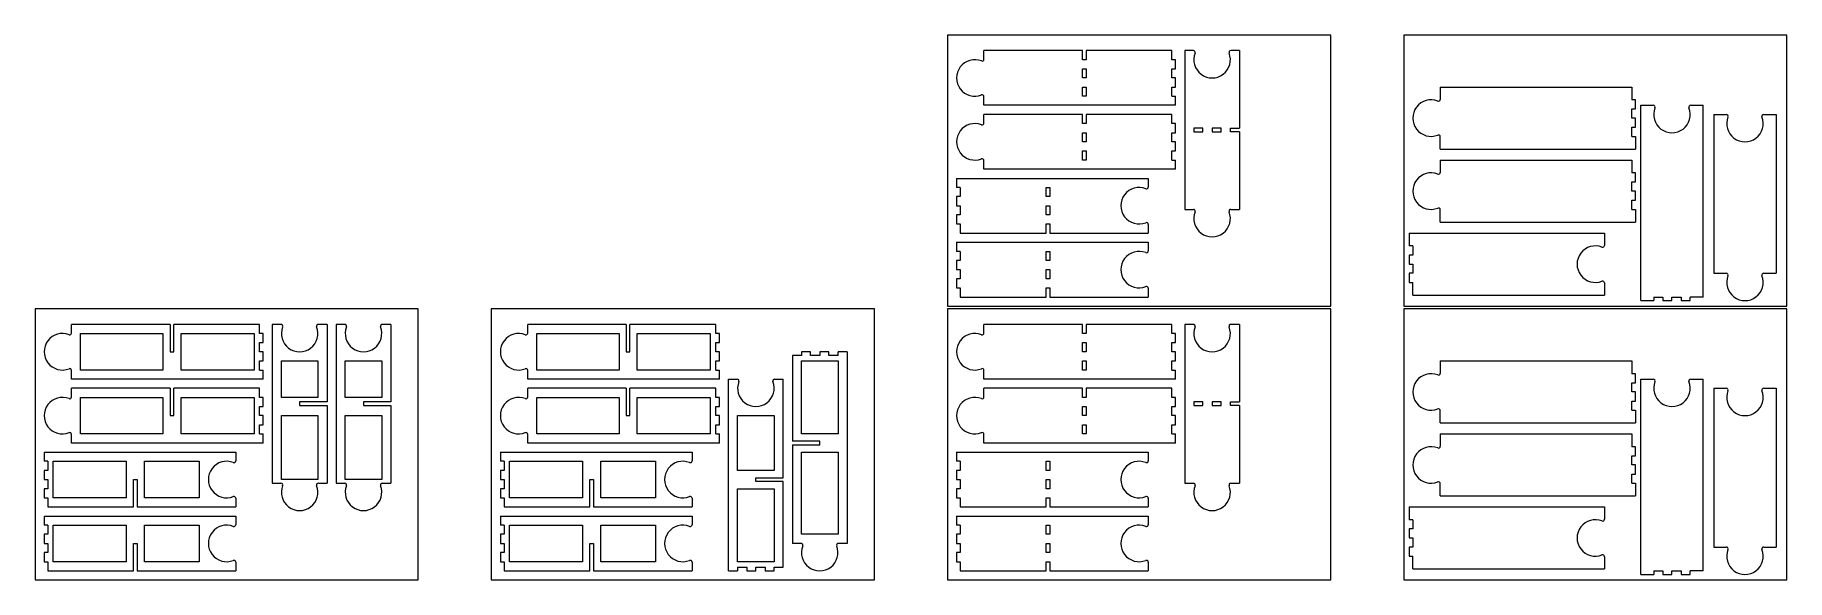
# Model space of a CAD drawing. Header units: millimetres. Extents: x 0 to 1920, y 0 to 597.
import ezdxf

# ---------------------------------------------------------------- set-up
doc = ezdxf.new("R2010")
doc.units = ezdxf.units.MM
doc.layers.get('0').update_dxf_attribs({"linetype": 'CONTINUOUS', "lineweight": 0})
doc.layers.add('cut', color=3, linetype='CONTINUOUS', lineweight=0)
doc.layers.add('outline', color=1, linetype='CONTINUOUS', lineweight=0)

# ---------------------------------------------------------------- blocks, each defined once
blk = doc.blocks.new('din a3')
for p, q in [((420, 297), (0, 297)), ((0, 297), (0, 0)), ((420, 0), (420, 297)), ((0, 0), (420, 0))]:
    blk.add_line(p, q)
blk = doc.blocks.new('innen A 5x')
at = {"layer": 'cut'}
for p, q in [((-200, -10), (-120, -10)), ((-200, -50), (-200, -10)), ((-120, -10), (-120, -50)), ((-100, -10), (-40, -10)), ((-100, -50), (-100, -10)), ((-40, -10), (-40, -50)), ((-120, -50), (-200, -50)), ((-40, -50), (-100, -50))]:
    blk.add_line(p, q, dxfattribs=at)
at = {"layer": 'outline'}
for p, q in [((-210, 0), (0, 0)), ((-210, 0), (-210, -10)), ((0, 0), (0, -9.5)), ((-206, -10), (-210, -10)), ((-206, -10), (-206, -20)), ((-206, -20), (-210, -20)), ((-210, -20), (-210, -30)), ((-210, -30), (-206, -30)), ((-206, -30), (-206, -40)), ((-112, -60), (-112, -30)), ((-112, -30), (-108, -30)), ((-108, -30), (-108, -60)), ((-206, -40), (-210, -40)), ((-210, -40), (-210, -50)), ((-210, -50), (-206, -50)), ((-206, -50), (-206, -60)), ((0, -50.5), (0, -60)), ((-206, -60), (-112, -60)), ((-108, -60), (0, -60))]:
    blk.add_line(p, q, dxfattribs=at)
for centre, radius, start, end in [((-10, -30), 20, 68.6763, 291.3237), ((-2, -9.5), 2, 248.6763, 0), ((-2, -50.5), 2, 0, 111.3237)]:
    blk.add_arc(centre, radius, start, end, dxfattribs=at)
blk = doc.blocks.new('innen B 5x')
at = {"layer": 'cut'}
for p, q in [((10, -10), (100, -10)), ((10, -50), (10, -10)), ((100, -10), (100, -50)), ((120, -10), (200, -10)), ((120, -50), (120, -10)), ((200, -10), (200, -50)), ((100, -50), (10, -50)), ((200, -50), (120, -50))]:
    blk.add_line(p, q, dxfattribs=at)
at = {"layer": 'outline'}
for p, q in [((108, 0), (0, 0)), ((0, -9.5), (0, 0)), ((108, 0), (108, -30)), ((206, 0), (112, 0)), ((112, -30), (112, 0)), ((206, -10), (206, 0)), ((210, -10), (206, -10)), ((210, -20), (210, -10)), ((108, -30), (112, -30)), ((206, -30), (206, -20)), ((206, -20), (210, -20)), ((210, -30), (206, -30)), ((210, -40), (210, -30)), ((0, -60), (0, -50.5)), ((206, -50), (206, -40)), ((206, -40), (210, -40)), ((206, -50), (210, -50)), ((210, -60), (210, -50)), ((210, -60), (0, -60))]:
    blk.add_line(p, q, dxfattribs=at)
for centre, radius, start, end in [((-10, -30), 20, 68.6763, 291.3237), ((-2, -9.5), 2, 248.6763, 0), ((-2, -50.5), 2, 0, 111.3237)]:
    blk.add_arc(centre, radius, start, end, dxfattribs=at)
blk = doc.blocks.new('innen C 2x')
at = {"layer": 'cut'}
for p, q in [((10, -40), (50, -40)), ((10, -80), (10, -40)), ((50, -40), (50, -80)), ((50, -80), (10, -80)), ((10, -100), (50, -100)), ((10, -170), (10, -100)), ((50, -100), (50, -170)), ((50, -170), (10, -170))]:
    blk.add_line(p, q, dxfattribs=at)
at = {"layer": 'outline'}
for p, q in [((0, 0), (0, -174)), ((9.5, 0), (0, 0)), ((60, 0), (50.5, 0)), ((60, 0), (60, -85)), ((60, -85), (30, -85)), ((30, -85), (30, -89)), ((30, -89), (60, -89)), ((60, -89), (60, -174)), ((0, -174), (9.5, -174)), ((50.5, -174), (60, -174))]:
    blk.add_line(p, q, dxfattribs=at)
for centre, radius, start, end in [((9.5, -2), 2, 338.6763, 90), ((50.5, -2), 2, 90, 201.3237), ((30, -10), 20, 158.6763, 21.3237), ((9.5, -176), 2, 338.6763, 90), ((30, -184), 20, 158.6763, 21.3237), ((50.5, -176), 2, 90, 201.3237)]:
    blk.add_arc(centre, radius, start, end, dxfattribs=at)
blk = doc.blocks.new('aussen A 4x')
at = {"layer": 'cut'}
for p, q in [((-112, -10), (-108, -10)), ((-112, -20), (-112, -10)), ((-108, -10), (-108, -20)), ((-108, -20), (-112, -20)), ((-112, -30), (-108, -30)), ((-112, -40), (-112, -30)), ((-108, -30), (-108, -40)), ((-108, -40), (-112, -40))]:
    blk.add_line(p, q, dxfattribs=at)
at = {"layer": 'outline'}
for p, q in [((-210, 0), (0, 0)), ((-210, 0), (-210, -10)), ((0, 0), (0, -9.5)), ((-206, -10), (-210, -10)), ((-206, -10), (-206, -20)), ((-206, -20), (-210, -20)), ((-210, -20), (-210, -30)), ((-210, -30), (-206, -30)), ((-206, -30), (-206, -40)), ((-206, -40), (-210, -40)), ((-210, -40), (-210, -50)), ((-210, -50), (-206, -50)), ((-206, -50), (-206, -60)), ((-112, -50), (-108, -50)), ((-112, -60), (-112, -50)), ((-108, -50), (-108, -60)), ((0, -50.5), (0, -60)), ((-206, -60), (-112, -60)), ((-108, -60), (0, -60))]:
    blk.add_line(p, q, dxfattribs=at)
for centre, radius, start, end in [((-10, -30), 20, 68.6763, 291.3237), ((-2, -9.5), 2, 248.6763, 0), ((-2, -50.5), 2, 0, 111.3237)]:
    blk.add_arc(centre, radius, start, end, dxfattribs=at)
blk = doc.blocks.new('aussen B 4x')
at = {"layer": 'cut'}
for p, q in [((108, -30), (108, -20)), ((108, -20), (112, -20)), ((112, -30), (108, -30)), ((112, -20), (112, -30)), ((108, -50), (108, -40)), ((108, -40), (112, -40)), ((112, -50), (108, -50)), ((112, -40), (112, -50))]:
    blk.add_line(p, q, dxfattribs=at)
at = {"layer": 'outline'}
for p, q in [((108, 0), (0, 0)), ((0, -9.5), (0, 0)), ((206, 0), (112, 0)), ((206, -10), (206, 0)), ((108, -10), (108, 0)), ((112, -10), (108, -10)), ((112, 0), (112, -10)), ((210, -10), (206, -10)), ((210, -20), (210, -10)), ((206, -30), (206, -20)), ((206, -20), (210, -20)), ((210, -30), (206, -30)), ((210, -40), (210, -30)), ((0, -60), (0, -50.5)), ((206, -50), (206, -40)), ((206, -40), (210, -40)), ((206, -50), (210, -50)), ((210, -60), (210, -50)), ((210, -60), (0, -60))]:
    blk.add_line(p, q, dxfattribs=at)
for centre, radius, start, end in [((-10, -30), 20, 68.6763, 291.3237), ((-2, -9.5), 2, 248.6763, 0), ((-2, -50.5), 2, 0, 111.3237)]:
    blk.add_arc(centre, radius, start, end, dxfattribs=at)
blk = doc.blocks.new('aussen C 2x')
at = {"layer": 'cut'}
for p, q in [((-40, -85), (-50, -85)), ((-50, -85), (-50, -89)), ((-50, -89), (-40, -89)), ((-40, -89), (-40, -85)), ((-20, -85), (-30, -85)), ((-30, -85), (-30, -89)), ((-30, -89), (-20, -89)), ((-20, -89), (-20, -85))]:
    blk.add_line(p, q, dxfattribs=at)
at = {"layer": 'outline'}
for p, q in [((-60, 0), (-60, -174)), ((-50.5, 0), (-60, 0)), ((0, 0), (-9.5, 0)), ((0, 0), (0, -85)), ((-10, -85), (0, -85)), ((-10, -89), (-10, -85)), ((0, -89), (-10, -89)), ((0, -89), (0, -174)), ((-60, -174), (-50.5, -174)), ((-9.5, -174), (0, -174))]:
    blk.add_line(p, q, dxfattribs=at)
for centre, radius, start, end in [((-50.5, -2), 2, 338.6763, 90), ((-9.5, -2), 2, 90, 201.3237), ((-30, -10), 20, 158.6763, 21.3237), ((-50.5, -176), 2, 338.6763, 90), ((-30, -184), 20, 158.6763, 21.3237), ((-9.5, -176), 2, 90, 201.3237)]:
    blk.add_arc(centre, radius, start, end, dxfattribs=at)
blk = doc.blocks.new('kasten C 2x')
at = {"layer": 'outline'}
for p, q in [((0, 0), (0, -174)), ((0, 0), (13.5, 0)), ((54.5, 0), (68, 0)), ((68, 0), (68, -174)), ((0, -174), (13.5, -174)), ((54.5, -174), (68, -174))]:
    blk.add_line(p, q, dxfattribs=at)
for centre, radius, start, end in [((13.5, -2), 2, 338.6763, 90), ((54.5, -2), 2, 90, 201.3237), ((34, -10), 20, 158.6763, 21.3237), ((13.5, -176), 2, 338.6763, 90), ((34, -184), 20, 158.6763, 21.3237), ((54.5, -176), 2, 90, 201.3237)]:
    blk.add_arc(centre, radius, start, end, dxfattribs=at)
blk = doc.blocks.new('kasten A 4x')
at = {"layer": 'outline'}
for p, q in [((-214, 0), (-214, -14)), ((-214, 0), (0, 0)), ((0, 0), (0, -13.5)), ((-210, -14), (-214, -14)), ((-210, -14), (-210, -24)), ((-210, -24), (-214, -24)), ((-214, -24), (-214, -34)), ((-214, -34), (-210, -34)), ((-210, -34), (-210, -44)), ((-210, -44), (-214, -44)), ((-214, -44), (-214, -54)), ((-214, -54), (-210, -54)), ((-210, -68), (-210, -54)), ((0, -54.5), (0, -68)), ((-210, -68), (0, -68))]:
    blk.add_line(p, q, dxfattribs=at)
for centre, radius, start, end in [((-10, -34), 20, 68.6763, 291.3237), ((-2, -13.5), 2, 248.6763, 0), ((-2, -54.5), 2, 0, 111.3237)]:
    blk.add_arc(centre, radius, start, end, dxfattribs=at)
blk = doc.blocks.new('kasten B 4x')
at = {"layer": 'outline'}
for p, q in [((0, 0), (210, 0)), ((0, 0), (0, -13.5)), ((210, 0), (210, -14)), ((214, -14), (210, -14)), ((214, -24), (214, -14)), ((210, -34), (210, -24)), ((210, -24), (214, -24)), ((214, -34), (210, -34)), ((214, -44), (214, -34)), ((0, -68), (0, -54.5)), ((210, -54), (210, -44)), ((210, -44), (214, -44)), ((210, -54), (214, -54)), ((214, -54), (214, -68)), ((0, -68), (214, -68))]:
    blk.add_line(p, q, dxfattribs=at)
for centre, radius, start, end in [((-10, -34), 20, 68.6763, 291.3237), ((-2, -13.5), 2, 248.6763, 0), ((-2, -54.5), 2, 0, 111.3237)]:
    blk.add_arc(centre, radius, start, end, dxfattribs=at)

msp = doc.modelspace()

# ---------------------------------------------------------------- block references
msp.add_blockref('din a3', (0, 0))
at = {"layer": 'outline'}
for name, p in [('din a3', (1000, 300)), ('din a3', (1500, 300)), ('aussen B 4x', (1040, 580)), ('aussen C 2x', (1320, 580)), ('kasten B 4x', (1540, 540)), ('aussen B 4x', (1040, 510)), ('kasten C 2x', (1840, 510)), ('kasten B 4x', (1540, 460)), ('aussen A 4x', (1220, 440)), ('aussen A 4x', (1220, 370)), ('kasten A 4x', (1720, 380)), ('din a3', (500, 0)), ('din a3', (1000, 0)), ('din a3', (1500, 0)), ('innen B 5x', (40, 280)), ('innen C 2x', (260, 280)), ('innen C 2x', (330, 280)), ('innen B 5x', (540, 280)), ('aussen B 4x', (1040, 280)), ('aussen C 2x', (1320, 280)), ('kasten B 4x', (1540, 240)), ('innen B 5x', (40, 210)), ('innen B 5x', (540, 210)), ('aussen B 4x', (1040, 210)), ('kasten C 2x', (1840, 210)), ('kasten B 4x', (1540, 160)), ('innen A 5x', (220, 140)), ('innen A 5x', (720, 140)), ('aussen A 4x', (1220, 140)), ('kasten A 4x', (1720, 80)), ('innen A 5x', (220, 70)), ('innen A 5x', (720, 70)), ('aussen A 4x', (1220, 70))]:
    msp.add_blockref(name, p, dxfattribs=at)
at = {"layer": 'outline', "rotation": 90}
for name, p in [('kasten A 4x', (1760, 520)), ('innen B 5x', (830, 40)), ('innen A 5x', (760, 220)), ('kasten A 4x', (1760, 220))]:
    msp.add_blockref(name, p, dxfattribs=at)

doc.saveas('drawing.dxf')
